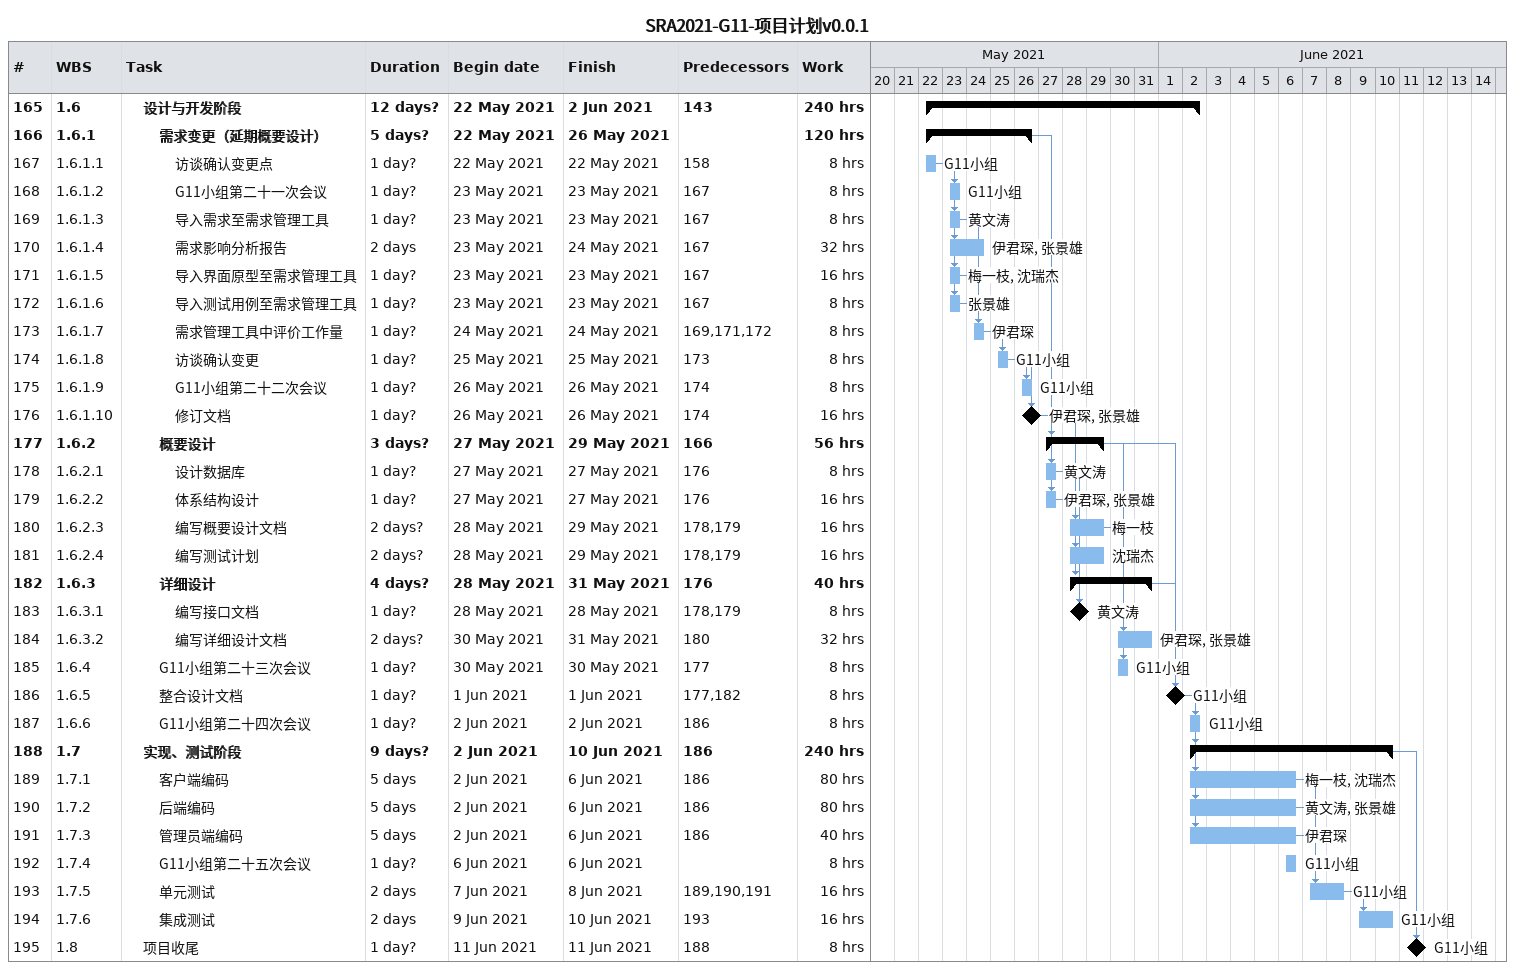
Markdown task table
SRA2021-G11-项目计划v0.0.1

| ID | WBS | Task | Duration | Start | Finish | Predecessors | Resources | Work (h) |
|---|---|---|---|---|---|---|---|---|
| 165 | 1.6 | **设计与开发阶段** | 12d? | 2021-05-22 | 2021-06-02 | 143 |  | 240 |
| 166 | 1.6.1 | **需求变更（延期概要设计）** | 5d? | 2021-05-22 | 2021-05-26 |  |  | 120 |
| 167 | 1.6.1.1 | 访谈确认变更点 | 1d? | 2021-05-22 | 2021-05-22 | 158 | G11小组 | 8 |
| 168 | 1.6.1.2 | G11小组第二十一次会议 | 1d? | 2021-05-23 | 2021-05-23 | 167 | G11小组 | 8 |
| 169 | 1.6.1.3 | 导入需求至需求管理工具 | 1d? | 2021-05-23 | 2021-05-23 | 167 | 黄文涛 | 8 |
| 170 | 1.6.1.4 | 需求影响分析报告 | 2d | 2021-05-23 | 2021-05-24 | 167 | 伊君琛, 张景雄 | 32 |
| 171 | 1.6.1.5 | 导入界面原型至需求管理工具 | 1d? | 2021-05-23 | 2021-05-23 | 167 | 梅一枝, 沈瑞杰 | 16 |
| 172 | 1.6.1.6 | 导入测试用例至需求管理工具 | 1d? | 2021-05-23 | 2021-05-23 | 167 | 张景雄 | 8 |
| 173 | 1.6.1.7 | 需求管理工具中评价工作量 | 1d? | 2021-05-24 | 2021-05-24 | 169, 171, 172 | 伊君琛 | 8 |
| 174 | 1.6.1.8 | 访谈确认变更 | 1d? | 2021-05-25 | 2021-05-25 | 173 | G11小组 | 8 |
| 175 | 1.6.1.9 | G11小组第二十二次会议 | 1d? | 2021-05-26 | 2021-05-26 | 174 | G11小组 | 8 |
| 176 | 1.6.1.10 | 修订文档 | 1d? | 2021-05-26 | 2021-05-26 | 174 | 伊君琛, 张景雄 | 16 |
| 177 | 1.6.2 | **概要设计** | 3d? | 2021-05-27 | 2021-05-29 | 166 |  | 56 |
| 178 | 1.6.2.1 | 设计数据库 | 1d? | 2021-05-27 | 2021-05-27 | 176 | 黄文涛 | 8 |
| 179 | 1.6.2.2 | 体系结构设计 | 1d? | 2021-05-27 | 2021-05-27 | 176 | 伊君琛, 张景雄 | 16 |
| 180 | 1.6.2.3 | 编写概要设计文档 | 2d? | 2021-05-28 | 2021-05-29 | 178, 179 | 梅一枝 | 16 |
| 181 | 1.6.2.4 | 编写测试计划 | 2d? | 2021-05-28 | 2021-05-29 | 178, 179 | 沈瑞杰 | 16 |
| 182 | 1.6.3 | **详细设计** | 4d? | 2021-05-28 | 2021-05-31 | 176 |  | 40 |
| 183 | 1.6.3.1 | 编写接口文档 | 1d? | 2021-05-28 | 2021-05-28 | 178, 179 | 黄文涛 | 8 |
| 184 | 1.6.3.2 | 编写详细设计文档 | 2d? | 2021-05-30 | 2021-05-31 | 180 | 伊君琛, 张景雄 | 32 |
| 185 | 1.6.4 | G11小组第二十三次会议 | 1d? | 2021-05-30 | 2021-05-30 | 177 | G11小组 | 8 |
| 186 | 1.6.5 | 整合设计文档 | 1d? | 2021-06-01 | 2021-06-01 | 177, 182 | G11小组 | 8 |
| 187 | 1.6.6 | G11小组第二十四次会议 | 1d? | 2021-06-02 | 2021-06-02 | 186 | G11小组 | 8 |
| 188 | 1.7 | **实现、测试阶段** | 9d? | 2021-06-02 | 2021-06-10 | 186 |  | 240 |
| 189 | 1.7.1 | 客户端编码 | 5d | 2021-06-02 | 2021-06-06 | 186 | 梅一枝, 沈瑞杰 | 80 |
| 190 | 1.7.2 | 后端编码 | 5d | 2021-06-02 | 2021-06-06 | 186 | 黄文涛, 张景雄 | 80 |
| 191 | 1.7.3 | 管理员端编码 | 5d | 2021-06-02 | 2021-06-06 | 186 | 伊君琛 | 40 |
| 192 | 1.7.4 | G11小组第二十五次会议 | 1d? | 2021-06-06 | 2021-06-06 |  | G11小组 | 8 |
| 193 | 1.7.5 | 单元测试 | 2d | 2021-06-07 | 2021-06-08 | 189, 190, 191 | G11小组 | 16 |
| 194 | 1.7.6 | 集成测试 | 2d | 2021-06-09 | 2021-06-10 | 193 | G11小组 | 16 |
| 195 | 1.8 | 项目收尾 | 1d? | 2021-06-11 | 2021-06-11 | 188 | G11小组 | 8 |
